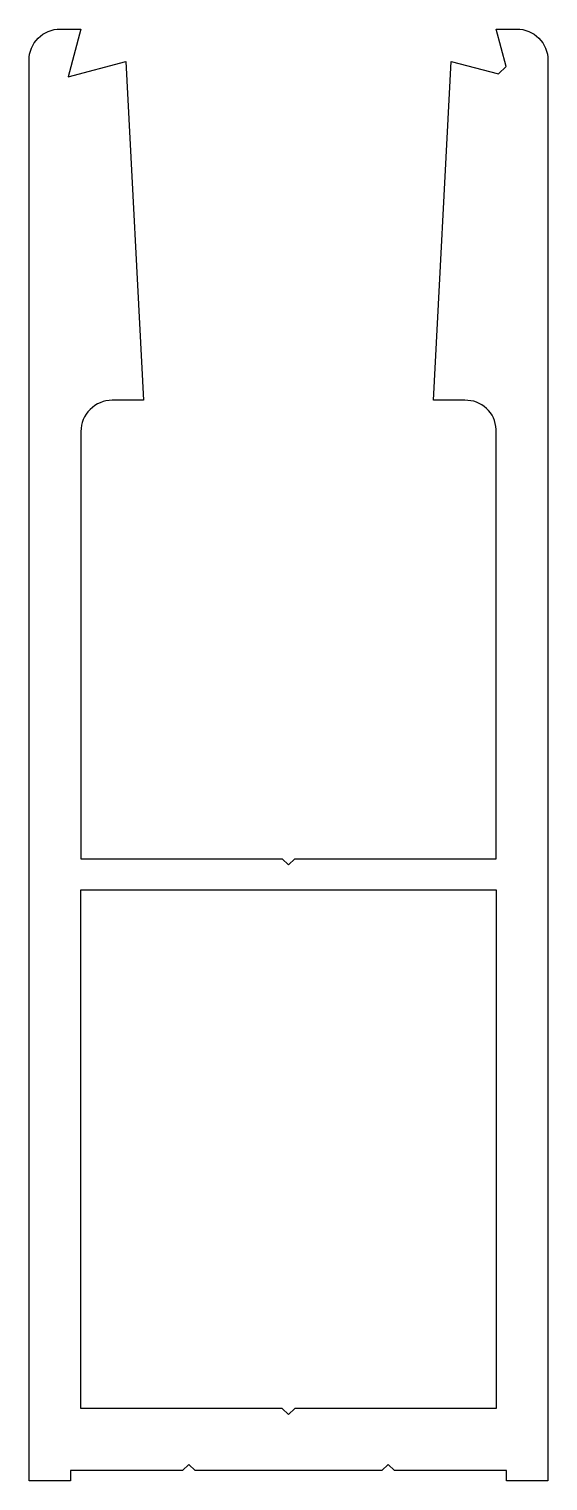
# Model space of a CAD drawing. Header units: millimetres. Extents: x 0 to 25, y 0 to 70.
import ezdxf

# ---------------------------------------------------------------- set-up
doc = ezdxf.new("R2010")
doc.units = ezdxf.units.MM
doc.header["$LTSCALE"] = 0.5

msp = doc.modelspace()

# ---------------------------------------------------------------- linework, layer by layer
msp.add_lwpolyline([(21, 52.1), (19.484, 52.1), (20.34, 68.443), (22.615, 67.833), (22.982, 68.201), (22.5, 70), (23.5, 70, -0.414214), (25, 68.5), (25, 0), (23, 0), (23, 0.5), (17.6, 0.5), (17.3, 0.8), (17, 0.5), (8, 0.5), (7.7, 0.8), (7.4, 0.5), (2, 0.5), (2, 0), (0, 0), (0, 68.5, -0.414214), (1.5, 70), (2.5, 70), (1.883, 67.699), (4.66, 68.443), (5.516, 52.1), (4, 52.1, 0.414214), (2.5, 50.6), (2.5, 30), (12.2, 30), (12.5, 29.7), (12.8, 30), (22.5, 30), (22.5, 50.7, 0.414214), (21, 52.1)], format="xyb", close=True)
msp.add_lwpolyline([(12.8, 3.5), (12.5, 3.2), (12.2, 3.5), (2.5, 3.5), (2.5, 28.5), (22.5, 28.5), (22.5, 3.5), (12.8, 3.5)], close=True)

doc.saveas('drawing.dxf')
